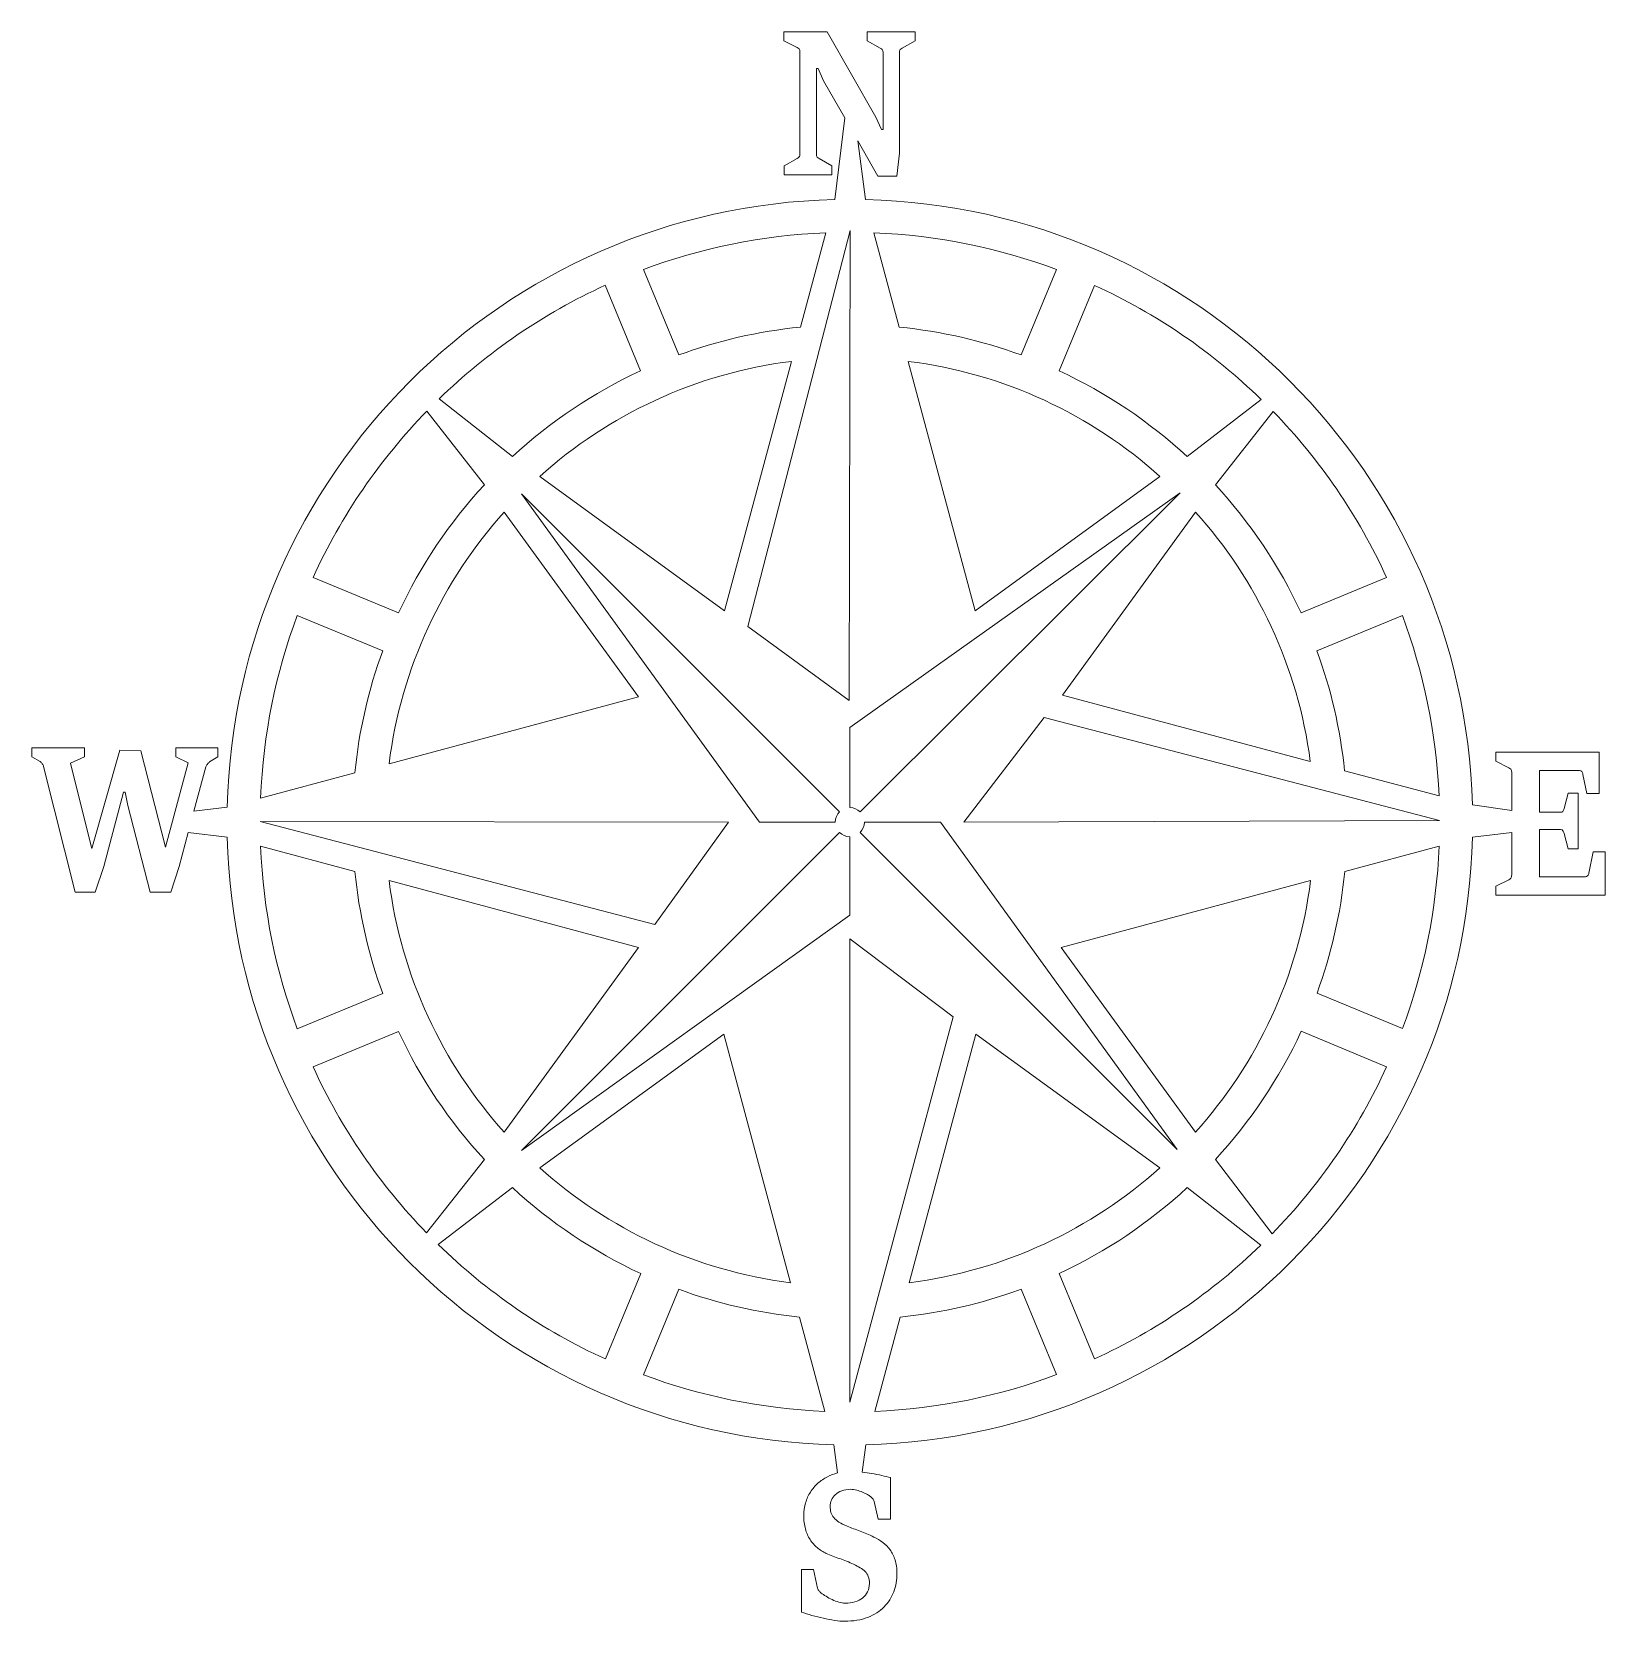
# Model space of a CAD drawing. Header units: centimetres. Extents: x -26 to 7.8, y -26.2 to 7.9.
import ezdxf

# ---------------------------------------------------------------- set-up
doc = ezdxf.new("R2010")
doc.units = ezdxf.units.CM
doc.header["$MEASUREMENT"] = 0
doc.layers.add('Plan 1', color=7, linetype='Continuous')

msp = doc.modelspace()

# ---------------------------------------------------------------- linework, layer by layer
at = {"layer": 'Plan 1', "color": 250, "lineweight": 18}
for points, knots in [([(-22.62942, -9.31519), (-22.62942, -9.31519), (-21.79087, -9.41702), (-21.79087, -9.41702), (-21.62183, -16.53518), (-15.88761, -22.27554), (-8.77196, -22.45464), (-8.77196, -22.45464), (-8.69403, -23.06061), (-8.69403, -23.06061), (-8.76925, -23.08049), (-8.84088, -23.10749), (-8.90927, -23.14241), (-8.98327, -23.18038), (-9.05151, -23.22701), (-9.11337, -23.28209), (-9.17538, -23.33707), (-9.229, -23.40001), (-9.27449, -23.4706), (-9.31998, -23.54122), (-9.35474, -23.61883), (-9.38012, -23.70343), (-9.40537, -23.78799), (-9.41801, -23.87872), (-9.41801, -23.9765), (-9.41801, -24.08209), (-9.40663, -24.17752), (-9.38325, -24.26287), (-9.35924, -24.3482), (-9.32638, -24.4242), (-9.28276, -24.49097), (-9.23973, -24.55696), (-9.18864, -24.61437), (-9.12989, -24.66317), (-9.07038, -24.71215), (-9.00539, -24.75325), (-8.93389, -24.78658), (-8.88777, -24.80837), (-8.841, -24.82774), (-8.79238, -24.8463), (-8.74436, -24.86423), (-8.69574, -24.8828), (-8.64702, -24.89987), (-8.59839, -24.9178), (-8.54913, -24.93636), (-8.49853, -24.95648), (-8.44864, -24.97597), (-8.39866, -24.99762), (-8.34815, -25.02171), (-8.2963, -25.04736), (-8.24955, -25.07143), (-8.2079, -25.09464), (-8.16554, -25.11794), (-8.13016, -25.14512), (-8.10043, -25.17535), (-8.07141, -25.20558), (-8.04866, -25.24134), (-8.0328, -25.28324), (-8.01641, -25.32514), (-8.00881, -25.37629), (-8.00881, -25.43687), (-8.00881, -25.50274), (-8.02144, -25.56183), (-8.0474, -25.61292), (-8.07329, -25.6642), (-8.1093, -25.70841), (-8.15605, -25.7449), (-8.20217, -25.78134), (-8.25779, -25.80926), (-8.32165, -25.82796), (-8.38478, -25.84733), (-8.45492, -25.85664), (-8.53076, -25.85664), (-8.57188, -25.85664), (-8.61737, -25.84886), (-8.66601, -25.8341), (-8.71465, -25.81939), (-8.76265, -25.80158), (-8.80878, -25.77902), (-8.85564, -25.75737), (-8.89977, -25.73403), (-8.94087, -25.70841), (-8.98202, -25.6828), (-9.01614, -25.66035), (-9.04262, -25.6409), (-9.04964, -25.63552), (-9.0565, -25.62844), (-9.06414, -25.62076), (-9.07176, -25.61292), (-9.07923, -25.60449), (-9.08627, -25.59512), (-9.09375, -25.58578), (-9.10073, -25.57655), (-9.10651, -25.56644), (-9.11212, -25.55707), (-9.11651, -25.5462), (-9.12039, -25.53465), (-9.12039, -25.53465), (-9.20625, -25.13501), (-9.20625, -25.13501), (-9.20625, -25.13501), (-9.46986, -25.13501), (-9.46986, -25.13501), (-9.46986, -25.13501), (-9.46986, -26.04824), (-9.46986, -26.04824), (-9.39965, -26.07078), (-9.32387, -26.09413), (-9.24238, -26.11728), (-9.16074, -26.14062), (-9.07862, -26.16074), (-8.99586, -26.17942), (-8.91315, -26.19803), (-8.83291, -26.21275), (-8.75449, -26.22517), (-8.67676, -26.23684), (-8.60662, -26.243), (-8.54466, -26.243), (-8.35389, -26.243), (-8.18765, -26.21586), (-8.04678, -26.16074), (-7.90519, -26.10574), (-7.78767, -26.03119), (-7.6948, -25.93726), (-7.60185, -25.84348), (-7.53235, -25.73479), (-7.48622, -25.61143), (-7.4401, -25.48803), (-7.41734, -25.35768), (-7.41734, -25.2211), (-7.41734, -25.10936), (-7.4306, -25.0116), (-7.45721, -24.92781), (-7.48371, -24.84399), (-7.51909, -24.77106), (-7.56458, -24.7098), (-7.61009, -24.64845), (-7.66255, -24.59577), (-7.72256, -24.55223), (-7.78195, -24.508), (-7.84519, -24.47007), (-7.91217, -24.43741), (-7.96582, -24.41102), (-8.01767, -24.38705), (-8.06631, -24.36683), (-8.11502, -24.34667), (-8.16303, -24.32722), (-8.21041, -24.30942), (-8.25715, -24.29235), (-8.30328, -24.27454), (-8.34879, -24.25739), (-8.39428, -24.24111), (-8.4404, -24.22251), (-8.48779, -24.20306), (-8.5579, -24.17433), (-8.61611, -24.14565), (-8.66288, -24.11618), (-8.70899, -24.08668), (-8.74626, -24.05415), (-8.77466, -24.01995), (-8.80249, -23.98507), (-8.82274, -23.94782), (-8.8341, -23.90742), (-8.84549, -23.86706), (-8.85113, -23.82286), (-8.85113, -23.77556), (-8.85113, -23.73137), (-8.84226, -23.68791), (-8.82399, -23.6436), (-8.80501, -23.60015), (-8.77787, -23.56054), (-8.74123, -23.52726), (-8.7039, -23.49314), (-8.65839, -23.4652), (-8.60277, -23.4442), (-8.54787, -23.4233), (-8.4834, -23.41243), (-8.41005, -23.41243), (-8.36903, -23.41243), (-8.32603, -23.41857), (-8.28242, -23.43024), (-8.23881, -23.44266), (-8.19715, -23.45662), (-8.1573, -23.47369), (-8.11816, -23.49071), (-8.08342, -23.5079), (-8.05304, -23.52491), (-8.02331, -23.54198), (-8.00191, -23.5552), (-7.98793, -23.56531), (-7.97405, -23.57618), (-7.95892, -23.59169), (-7.94244, -23.61026), (-7.92543, -23.62962), (-7.91405, -23.64986), (-7.90832, -23.67078), (-7.90832, -23.67078), (-7.82243, -24.05019), (-7.82243, -24.05019), (-7.82243, -24.05019), (-7.56019, -24.05019), (-7.56019, -24.05019), (-7.56019, -24.05019), (-7.56019, -23.16178), (-7.56019, -23.16178), (-7.61455, -23.14706), (-7.67582, -23.1323), (-7.74406, -23.11603), (-7.8123, -23.09964), (-7.88441, -23.08526), (-7.96017, -23.0717), (-8.02646, -23.05987), (-8.09357, -23.04974), (-8.16207, -23.04176), (-8.16207, -23.04176), (-8.08659, -22.45464), (-8.08659, -22.45464), (-0.97148, -22.27558), (4.76241, -16.53597), (4.9323, -9.41857), (4.9323, -9.41857), (5.77504, -9.31573), (5.77504, -9.31573), (5.77504, -9.31573), (5.77504, -10.22789), (5.77504, -10.22789), (5.77504, -10.25888), (5.76931, -10.28145), (5.75795, -10.29543), (5.74656, -10.30939), (5.73206, -10.32094), (5.71495, -10.32952), (5.71495, -10.32952), (5.4357, -10.46917), (5.4357, -10.46917), (5.4357, -10.46917), (5.4357, -10.66471), (5.4357, -10.66471), (5.4357, -10.66471), (7.78257, -10.66471), (7.78257, -10.66471), (7.78257, -10.66471), (7.78257, -9.73352), (7.78257, -9.73352), (7.78257, -9.73352), (7.52094, -9.73352), (7.52094, -9.73352), (7.52094, -9.73352), (7.4331, -10.18675), (7.4331, -10.18675), (7.42807, -10.21084), (7.4192, -10.23018), (7.40532, -10.2457), (7.39144, -10.26121), (7.37684, -10.26899), (7.36045, -10.26899), (7.36045, -10.26899), (6.36964, -10.26899), (6.36964, -10.26899), (6.36964, -10.26899), (6.36964, -9.25405), (6.36964, -9.25405), (6.36964, -9.25405), (6.82462, -9.25405), (6.82462, -9.25405), (6.84861, -9.25405), (6.86564, -9.26183), (6.87513, -9.27734), (6.88524, -9.29286), (6.89286, -9.31222), (6.89851, -9.33631), (6.89851, -9.33631), (6.98509, -9.6637), (6.98509, -9.6637), (6.98509, -9.6637), (7.20185, -9.6637), (7.20185, -9.6637), (7.20185, -9.6637), (7.20185, -8.47191), (7.20185, -8.47191), (7.20185, -8.47191), (6.98509, -8.47191), (6.98509, -8.47191), (6.98509, -8.47191), (6.89851, -8.80172), (6.89851, -8.80172), (6.89035, -8.83119), (6.88211, -8.85131), (6.87388, -8.86374), (6.865, -8.8754), (6.84861, -8.88155), (6.82462, -8.88155), (6.82462, -8.88155), (6.36964, -8.88155), (6.36964, -8.88155), (6.36964, -8.88155), (6.36964, -7.98779), (6.36964, -7.98779), (6.36964, -7.98779), (7.23158, -7.98779), (7.23158, -7.98779), (7.25047, -7.98779), (7.26632, -7.99469), (7.27894, -8.00789), (7.29095, -8.02108), (7.29982, -8.04124), (7.30547, -8.06838), (7.30547, -8.06838), (7.39144, -8.4765), (7.39144, -8.4765), (7.39144, -8.4765), (7.65494, -8.4765), (7.65494, -8.4765), (7.65494, -8.4765), (7.65494, -7.59194), (7.65494, -7.59194), (7.65494, -7.59194), (5.4357, -7.59194), (5.4357, -7.59194), (5.4357, -7.59194), (5.4357, -7.78749), (5.4357, -7.78749), (5.4357, -7.78749), (5.71495, -7.92715), (5.71495, -7.92715), (5.7308, -7.93423), (5.74468, -7.94498), (5.75669, -7.95818), (5.7687, -7.9714), (5.77504, -7.99238), (5.77504, -8.02108), (5.77504, -8.02108), (5.77504, -8.84128), (5.77504, -8.84128), (5.77504, -8.84128), (4.93122, -8.72444), (4.93122, -8.72444), (4.7387, -1.62092), (-0.98298, 4.09901), (-8.09231, 4.26782), (-8.09231, 4.26782), (-8.25859, 5.52711), (-8.25859, 5.52711), (-8.25859, 5.52711), (-7.82883, 4.77198), (-7.82883, 4.77198), (-7.82883, 4.77198), (-7.41998, 4.77198), (-7.41998, 4.77198), (-7.41998, 4.77198), (-7.36687, 5.26007), (-7.36687, 5.26007), (-7.36687, 5.26007), (-7.36687, 7.42648), (-7.36687, 7.42648), (-7.36687, 7.45442), (-7.35989, 7.47466), (-7.34663, 7.48712), (-7.33339, 7.49867), (-7.31949, 7.50954), (-7.30435, 7.51811), (-7.30435, 7.51811), (-7.02689, 7.67253), (-7.02689, 7.67253), (-7.02689, 7.67253), (-7.02689, 7.86808), (-7.02689, 7.86808), (-7.02689, 7.86808), (-8.05434, 7.86808), (-8.05434, 7.86808), (-8.05434, 7.86808), (-8.05434, 7.67253), (-8.05434, 7.67253), (-8.05434, 7.67253), (-7.77822, 7.51811), (-7.77822, 7.51811), (-7.75923, 7.50645), (-7.74348, 7.49556), (-7.73211, 7.48469), (-7.72073, 7.47466), (-7.71508, 7.45521), (-7.71508, 7.42648), (-7.71508, 7.42648), (-7.71508, 5.7676), (-7.71508, 5.7676), (-7.71508, 5.7676), (-7.7511, 5.7676), (-7.7511, 5.7676), (-7.7511, 5.7676), (-7.87496, 6.03451), (-7.87496, 6.03451), (-7.87496, 6.03451), (-8.91439, 7.86808), (-8.91439, 7.86808), (-8.91439, 7.86808), (-9.84835, 7.86808), (-9.84835, 7.86808), (-9.84835, 7.86808), (-9.84835, 7.67253), (-9.84835, 7.67253), (-9.84835, 7.67253), (-9.56022, 7.53287), (-9.56022, 7.53287), (-9.54437, 7.52579), (-9.53049, 7.51506), (-9.51848, 7.50184), (-9.5065, 7.48862), (-9.50014, 7.46764), (-9.50014, 7.43894), (-9.50014, 7.43894), (-9.50014, 5.24535), (-9.50014, 5.24535), (-9.50014, 5.21432), (-9.50586, 5.19252), (-9.51723, 5.18098), (-9.52861, 5.16857), (-9.54311, 5.15768), (-9.56022, 5.14757), (-9.56022, 5.14757), (-9.83947, 4.99085), (-9.83947, 4.99085), (-9.83947, 4.99085), (-9.83947, 4.79531), (-9.83947, 4.79531), (-9.83947, 4.79531), (-8.81267, 4.79531), (-8.81267, 4.79531), (-8.81267, 4.79531), (-8.81267, 4.99085), (-8.81267, 4.99085), (-8.81267, 4.99085), (-9.08627, 5.14757), (-9.08627, 5.14757), (-9.10015, 5.15615), (-9.11403, 5.16702), (-9.12737, 5.17936), (-9.14, 5.19176), (-9.1469, 5.21432), (-9.1469, 5.24535), (-9.1469, 5.24535), (-9.1469, 7.0804), (-9.1469, 7.0804), (-9.1469, 7.0804), (-9.1109, 7.0804), (-9.1109, 7.0804), (-9.1109, 7.0804), (-8.99151, 6.81503), (-8.99151, 6.81503), (-8.99151, 6.81503), (-8.53993, 6.02146), (-8.53993, 6.02146), (-8.53993, 6.02146), (-8.75286, 4.26816), (-8.75286, 4.26816), (-15.87734, 4.09893), (-21.62163, -1.64533), (-21.79087, -8.76985), (-21.79087, -8.76985), (-22.5059, -8.85666), (-22.5059, -8.85666), (-22.5059, -8.85666), (-22.25047, -7.90858), (-22.25047, -7.90858), (-22.24483, -7.8876), (-22.23344, -7.86748), (-22.21769, -7.84724), (-22.20122, -7.82788), (-22.18544, -7.81316), (-22.16959, -7.80305), (-22.16959, -7.80305), (-21.99208, -7.69281), (-21.99208, -7.69281), (-21.99208, -7.69281), (-21.99208, -7.49727), (-21.99208, -7.49727), (-21.99208, -7.49727), (-22.89128, -7.49727), (-22.89128, -7.49727), (-22.89128, -7.49727), (-22.89128, -7.69281), (-22.89128, -7.69281), (-22.89128, -7.69281), (-22.63315, -7.82307), (-22.63315, -7.82307), (-22.63315, -7.82307), (-23.1183, -9.62886), (-23.1183, -9.62886), (-23.1183, -9.62886), (-23.64265, -7.5625), (-23.64265, -7.5625), (-23.64265, -7.5625), (-24.09867, -7.54904), (-24.09867, -7.54904), (-24.09867, -7.54904), (-24.70062, -9.65684), (-24.70062, -9.65684), (-24.70062, -9.65684), (-24.75983, -9.41233), (-24.75983, -9.41233), (-24.75983, -9.41233), (-25.1522, -7.83019), (-25.1522, -7.83019), (-25.1522, -7.83019), (-24.85773, -7.69281), (-24.85773, -7.69281), (-24.85773, -7.69281), (-24.85773, -7.49727), (-24.85773, -7.49727), (-24.85773, -7.49727), (-25.98638, -7.49727), (-25.98638, -7.49727), (-25.98638, -7.49727), (-25.98638, -7.69281), (-25.98638, -7.69281), (-25.98638, -7.69281), (-25.80565, -7.79443), (-25.80565, -7.79443), (-25.78602, -7.8061), (-25.77089, -7.82161), (-25.76014, -7.8411), (-25.74939, -7.86042), (-25.7399, -7.88064), (-25.73166, -7.90001), (-25.73166, -7.90001), (-25.05745, -10.59798), (-25.05745, -10.59798), (-25.05745, -10.59798), (-24.62335, -10.59798), (-24.62335, -10.59798), (-24.62335, -10.59798), (-24.44074, -10.04544), (-24.44074, -10.04544), (-24.44074, -10.04544), (-24.01674, -8.45408), (-24.01674, -8.45408), (-24.01674, -8.45408), (-23.98262, -8.45408), (-23.98262, -8.45408), (-23.98262, -8.45408), (-23.92575, -8.73958), (-23.92575, -8.73958), (-23.92575, -8.73958), (-23.44288, -10.59798), (-23.44288, -10.59798), (-23.44288, -10.59798), (-23.00377, -10.59798), (-23.00377, -10.59798), (-23.00377, -10.59798), (-22.82617, -10.04544), (-22.82617, -10.04544), (-22.82617, -10.04544), (-22.62942, -9.31519), (-22.62942, -9.31519)], [0, 0, 0, 0, 0.00543478, 0.00543478, 0.00543478, 0.01086957, 0.01086957, 0.01086957, 0.01630435, 0.01630435, 0.01630435, 0.02173913, 0.02173913, 0.02173913, 0.02717391, 0.02717391, 0.02717391, 0.0326087, 0.0326087, 0.0326087, 0.03804348, 0.03804348, 0.03804348, 0.04347826, 0.04347826, 0.04347826, 0.04891304, 0.04891304, 0.04891304, 0.05434783, 0.05434783, 0.05434783, 0.05978261, 0.05978261, 0.05978261, 0.06521739, 0.06521739, 0.06521739, 0.07065217, 0.07065217, 0.07065217, 0.07608696, 0.07608696, 0.07608696, 0.08152174, 0.08152174, 0.08152174, 0.08695652, 0.08695652, 0.08695652, 0.0923913, 0.0923913, 0.0923913, 0.09782609, 0.09782609, 0.09782609, 0.10326087, 0.10326087, 0.10326087, 0.10869565, 0.10869565, 0.10869565, 0.11413043, 0.11413043, 0.11413043, 0.11956522, 0.11956522, 0.11956522, 0.125, 0.125, 0.125, 0.13043478, 0.13043478, 0.13043478, 0.13586957, 0.13586957, 0.13586957, 0.14130435, 0.14130435, 0.14130435, 0.14673913, 0.14673913, 0.14673913, 0.15217391, 0.15217391, 0.15217391, 0.1576087, 0.1576087, 0.1576087, 0.16304348, 0.16304348, 0.16304348, 0.16847826, 0.16847826, 0.16847826, 0.17391304, 0.17391304, 0.17391304, 0.17934783, 0.17934783, 0.17934783, 0.18478261, 0.18478261, 0.18478261, 0.19021739, 0.19021739, 0.19021739, 0.19565217, 0.19565217, 0.19565217, 0.20108696, 0.20108696, 0.20108696, 0.20652174, 0.20652174, 0.20652174, 0.21195652, 0.21195652, 0.21195652, 0.2173913, 0.2173913, 0.2173913, 0.22282609, 0.22282609, 0.22282609, 0.22826087, 0.22826087, 0.22826087, 0.23369565, 0.23369565, 0.23369565, 0.23913043, 0.23913043, 0.23913043, 0.24456522, 0.24456522, 0.24456522, 0.25, 0.25, 0.25, 0.25543478, 0.25543478, 0.25543478, 0.26086957, 0.26086957, 0.26086957, 0.26630435, 0.26630435, 0.26630435, 0.27173913, 0.27173913, 0.27173913, 0.27717391, 0.27717391, 0.27717391, 0.2826087, 0.2826087, 0.2826087, 0.28804348, 0.28804348, 0.28804348, 0.29347826, 0.29347826, 0.29347826, 0.29891304, 0.29891304, 0.29891304, 0.30434783, 0.30434783, 0.30434783, 0.30978261, 0.30978261, 0.30978261, 0.31521739, 0.31521739, 0.31521739, 0.32065217, 0.32065217, 0.32065217, 0.32608696, 0.32608696, 0.32608696, 0.33152174, 0.33152174, 0.33152174, 0.33695652, 0.33695652, 0.33695652, 0.3423913, 0.3423913, 0.3423913, 0.34782609, 0.34782609, 0.34782609, 0.35326087, 0.35326087, 0.35326087, 0.35869565, 0.35869565, 0.35869565, 0.36413043, 0.36413043, 0.36413043, 0.36956522, 0.36956522, 0.36956522, 0.375, 0.375, 0.375, 0.38043478, 0.38043478, 0.38043478, 0.38586957, 0.38586957, 0.38586957, 0.39130435, 0.39130435, 0.39130435, 0.39673913, 0.39673913, 0.39673913, 0.40217391, 0.40217391, 0.40217391, 0.4076087, 0.4076087, 0.4076087, 0.41304348, 0.41304348, 0.41304348, 0.41847826, 0.41847826, 0.41847826, 0.42391304, 0.42391304, 0.42391304, 0.42934783, 0.42934783, 0.42934783, 0.43478261, 0.43478261, 0.43478261, 0.44021739, 0.44021739, 0.44021739, 0.44565217, 0.44565217, 0.44565217, 0.45108696, 0.45108696, 0.45108696, 0.45652174, 0.45652174, 0.45652174, 0.46195652, 0.46195652, 0.46195652, 0.4673913, 0.4673913, 0.4673913, 0.47282609, 0.47282609, 0.47282609, 0.47826087, 0.47826087, 0.47826087, 0.48369565, 0.48369565, 0.48369565, 0.48913043, 0.48913043, 0.48913043, 0.49456522, 0.49456522, 0.49456522, 0.5, 0.5, 0.5, 0.50543478, 0.50543478, 0.50543478, 0.51086957, 0.51086957, 0.51086957, 0.51630435, 0.51630435, 0.51630435, 0.52173913, 0.52173913, 0.52173913, 0.52717391, 0.52717391, 0.52717391, 0.5326087, 0.5326087, 0.5326087, 0.53804348, 0.53804348, 0.53804348, 0.54347826, 0.54347826, 0.54347826, 0.54891304, 0.54891304, 0.54891304, 0.55434783, 0.55434783, 0.55434783, 0.55978261, 0.55978261, 0.55978261, 0.56521739, 0.56521739, 0.56521739, 0.57065217, 0.57065217, 0.57065217, 0.57608696, 0.57608696, 0.57608696, 0.58152174, 0.58152174, 0.58152174, 0.58695652, 0.58695652, 0.58695652, 0.5923913, 0.5923913, 0.5923913, 0.59782609, 0.59782609, 0.59782609, 0.60326087, 0.60326087, 0.60326087, 0.60869565, 0.60869565, 0.60869565, 0.61413043, 0.61413043, 0.61413043, 0.61956522, 0.61956522, 0.61956522, 0.625, 0.625, 0.625, 0.63043478, 0.63043478, 0.63043478, 0.63586957, 0.63586957, 0.63586957, 0.64130435, 0.64130435, 0.64130435, 0.64673913, 0.64673913, 0.64673913, 0.65217391, 0.65217391, 0.65217391, 0.6576087, 0.6576087, 0.6576087, 0.66304348, 0.66304348, 0.66304348, 0.66847826, 0.66847826, 0.66847826, 0.67391304, 0.67391304, 0.67391304, 0.67934783, 0.67934783, 0.67934783, 0.68478261, 0.68478261, 0.68478261, 0.69021739, 0.69021739, 0.69021739, 0.69565217, 0.69565217, 0.69565217, 0.70108696, 0.70108696, 0.70108696, 0.70652174, 0.70652174, 0.70652174, 0.71195652, 0.71195652, 0.71195652, 0.7173913, 0.7173913, 0.7173913, 0.72282609, 0.72282609, 0.72282609, 0.72826087, 0.72826087, 0.72826087, 0.73369565, 0.73369565, 0.73369565, 0.73913043, 0.73913043, 0.73913043, 0.74456522, 0.74456522, 0.74456522, 0.75, 0.75, 0.75, 0.75543478, 0.75543478, 0.75543478, 0.76086957, 0.76086957, 0.76086957, 0.76630435, 0.76630435, 0.76630435, 0.77173913, 0.77173913, 0.77173913, 0.77717391, 0.77717391, 0.77717391, 0.7826087, 0.7826087, 0.7826087, 0.78804348, 0.78804348, 0.78804348, 0.79347826, 0.79347826, 0.79347826, 0.79891304, 0.79891304, 0.79891304, 0.80434783, 0.80434783, 0.80434783, 0.80978261, 0.80978261, 0.80978261, 0.81521739, 0.81521739, 0.81521739, 0.82065217, 0.82065217, 0.82065217, 0.82608696, 0.82608696, 0.82608696, 0.83152174, 0.83152174, 0.83152174, 0.83695652, 0.83695652, 0.83695652, 0.8423913, 0.8423913, 0.8423913, 0.84782609, 0.84782609, 0.84782609, 0.85326087, 0.85326087, 0.85326087, 0.85869565, 0.85869565, 0.85869565, 0.86413043, 0.86413043, 0.86413043, 0.86956522, 0.86956522, 0.86956522, 0.875, 0.875, 0.875, 0.88043478, 0.88043478, 0.88043478, 0.88586957, 0.88586957, 0.88586957, 0.89130435, 0.89130435, 0.89130435, 0.89673913, 0.89673913, 0.89673913, 0.90217391, 0.90217391, 0.90217391, 0.9076087, 0.9076087, 0.9076087, 0.91304348, 0.91304348, 0.91304348, 0.91847826, 0.91847826, 0.91847826, 0.92391304, 0.92391304, 0.92391304, 0.92934783, 0.92934783, 0.92934783, 0.93478261, 0.93478261, 0.93478261, 0.94021739, 0.94021739, 0.94021739, 0.94565217, 0.94565217, 0.94565217, 0.95108696, 0.95108696, 0.95108696, 0.95652174, 0.95652174, 0.95652174, 0.96195652, 0.96195652, 0.96195652, 0.9673913, 0.9673913, 0.9673913, 0.97282609, 0.97282609, 0.97282609, 0.97826087, 0.97826087, 0.97826087, 0.98369565, 0.98369565, 0.98369565, 0.98913043, 0.98913043, 0.98913043, 0.99456522, 0.99456522, 0.99456522, 1, 1, 1, 1]), ([(-9.48667, 1.5295), (-10.39664, 1.44002), (-11.2731, 1.23625), (-12.10145, 0.93277), (-12.10145, 0.93277), (-12.86097, 2.76642), (-12.86097, 2.76642), (-11.63436, 3.22498), (-10.31745, 3.49868), (-8.9443, 3.55363), (-8.9443, 3.55363), (-9.48667, 1.5295), (-9.48667, 1.5295)], [0, 0, 0, 0, 0.25, 0.25, 0.25, 0.5, 0.5, 0.5, 0.75, 0.75, 0.75, 1, 1, 1, 1]), ([(-8.44311, -6.48688), (-8.44311, -6.48688), (-10.62183, -4.89554), (-10.62183, -4.89554), (-10.62183, -4.89554), (-8.4192, 3.60418), (-8.4192, 3.60418), (-8.4192, 3.60418), (-8.44311, -6.48688), (-8.44311, -6.48688)], [0, 0, 0, 0, 0.33333333, 0.33333333, 0.33333333, 0.66666667, 0.66666667, 0.66666667, 1, 1, 1, 1]), ([(-7.37189, 1.5295), (-7.37189, 1.5295), (-7.91427, 3.55363), (-7.91427, 3.55363), (-6.53994, 3.49864), (-5.22204, 3.22444), (-3.99449, 2.76525), (-3.99449, 2.76525), (-4.75397, 0.93165), (-4.75397, 0.93165), (-5.58321, 1.23573), (-6.46077, 1.43994), (-7.37189, 1.5295)], [0, 0, 0, 0, 0.25, 0.25, 0.25, 0.5, 0.5, 0.5, 0.75, 0.75, 0.75, 1, 1, 1, 1]), ([(-15.66904, -1.249), (-15.66904, -1.249), (-17.24668, -0.01259), (-17.24668, -0.01259), (-16.21245, 0.99186), (-15.00712, 1.82122), (-13.67866, 2.42745), (-13.67866, 2.42745), (-12.91914, 0.59385), (-12.91914, 0.59385), (-13.93191, 0.12369), (-14.85859, -0.50068), (-15.66904, -1.249)], [0, 0, 0, 0, 0.25, 0.25, 0.25, 0.5, 0.5, 0.5, 0.75, 0.75, 0.75, 1, 1, 1, 1]), ([(-1.18949, -1.24903), (-1.99914, -0.50142), (-2.92481, 0.12244), (-3.9364, 0.59248), (-3.9364, 0.59248), (-3.17692, 2.42607), (-3.17692, 2.42607), (-1.84617, 1.81835), (-0.63904, 0.98675), (0.39626, -0.02045), (0.39626, -0.02045), (-1.18949, -1.24903), (-1.18949, -1.24903)], [0, 0, 0, 0, 0.25, 0.25, 0.25, 0.5, 0.5, 0.5, 0.75, 0.75, 0.75, 1, 1, 1, 1]), ([(-11.11728, -4.55602), (-11.11728, -4.55602), (-15.08406, -1.67399), (-15.08406, -1.67399), (-13.61267, -0.35331), (-11.74606, 0.53598), (-9.6835, 0.79499), (-9.6835, 0.79499), (-11.11728, -4.55602), (-11.11728, -4.55602)], [0, 0, 0, 0, 0.33333333, 0.33333333, 0.33333333, 0.66666667, 0.66666667, 0.66666667, 1, 1, 1, 1]), ([(-5.74123, -4.55606), (-5.74123, -4.55606), (-7.17506, 0.79499), (-7.17506, 0.79499), (-5.11239, 0.53606), (-3.24584, -0.35335), (-1.77441, -1.67402), (-1.77441, -1.67402), (-5.74123, -4.55606), (-5.74123, -4.55606)], [0, 0, 0, 0, 0.33333333, 0.33333333, 0.33333333, 0.66666667, 0.66666667, 0.66666667, 1, 1, 1, 1]), ([(-18.1158, -4.60201), (-18.1158, -4.60201), (-19.94943, -3.84253), (-19.94943, -3.84253), (-19.34229, -2.51266), (-18.51164, -1.30619), (-17.50553, -0.2713), (-17.50553, -0.2713), (-16.27367, -1.85363), (-16.27367, -1.85363), (-17.02161, -2.66366), (-17.64574, -3.58984), (-18.1158, -4.60201)], [0, 0, 0, 0, 0.25, 0.25, 0.25, 0.5, 0.5, 0.5, 0.75, 0.75, 0.75, 1, 1, 1, 1]), ([(-0.58484, -1.85367), (-0.58484, -1.85367), (0.65354, -0.27805), (0.65354, -0.27805), (1.65672, -1.31151), (2.48516, -2.51567), (3.09096, -3.84267), (3.09096, -3.84267), (1.25741, -4.60219), (1.25741, -4.60219), (0.78731, -3.59), (0.1631, -2.66374), (-0.58484, -1.85367)], [0, 0, 0, 0, 0.25, 0.25, 0.25, 0.5, 0.5, 0.5, 0.75, 0.75, 0.75, 1, 1, 1, 1]), ([(-10.36651, -9.09347), (-10.36651, -9.09347), (-15.47588, -2.04545), (-15.47588, -2.04545), (-15.47588, -2.04545), (-8.65004, -8.87267), (-8.65004, -8.87267), (-8.70653, -8.92917), (-8.74149, -9.00724), (-8.74149, -9.09347), (-8.74149, -9.09347), (-10.36651, -9.09347), (-10.36651, -9.09347)], [0, 0, 0, 0, 0.25, 0.25, 0.25, 0.5, 0.5, 0.5, 0.75, 0.75, 0.75, 1, 1, 1, 1]), ([(-8.42923, -8.78124), (-8.42923, -8.78124), (-8.42923, -7.06592), (-8.42923, -7.06592), (-8.42923, -7.06592), (-1.34115, -2.02415), (-1.34115, -2.02415), (-1.34115, -2.02415), (-8.20843, -8.87267), (-8.20843, -8.87267), (-8.26493, -8.81623), (-8.343, -8.78124), (-8.42923, -8.78124)], [0, 0, 0, 0, 0.25, 0.25, 0.25, 0.5, 0.5, 0.5, 0.75, 0.75, 0.75, 1, 1, 1, 1]), ([(-18.31766, -7.8392), (-18.05869, -5.77657), (-17.16932, -3.91003), (-15.84868, -2.43857), (-15.84868, -2.43857), (-12.9666, -6.40543), (-12.9666, -6.40543), (-12.9666, -6.40543), (-18.31766, -7.8392), (-18.31766, -7.8392)], [0, 0, 0, 0, 0.33333333, 0.33333333, 0.33333333, 0.66666667, 0.66666667, 0.66666667, 1, 1, 1, 1]), ([(1.4532, -7.79254), (1.4532, -7.79254), (-3.86445, -6.36766), (-3.86445, -6.36766), (-3.86445, -6.36766), (-1.00983, -2.43861), (-1.00983, -2.43861), (0.30084, -3.89891), (1.18674, -5.74847), (1.4532, -7.79254)], [0, 0, 0, 0, 0.33333333, 0.33333333, 0.33333333, 0.66666667, 0.66666667, 0.66666667, 1, 1, 1, 1]), ([(-21.07629, -8.57836), (-21.02133, -7.20464), (-20.7474, -5.88723), (-20.28849, -4.66014), (-20.28849, -4.66014), (-18.4549, -5.41962), (-18.4549, -5.41962), (-18.75866, -6.24845), (-18.96265, -7.12543), (-19.05217, -8.03599), (-19.05217, -8.03599), (-21.07629, -8.57836), (-21.07629, -8.57836)], [0, 0, 0, 0, 0.25, 0.25, 0.25, 0.5, 0.5, 0.5, 0.75, 0.75, 0.75, 1, 1, 1, 1]), ([(4.21589, -8.5328), (4.21589, -8.5328), (2.18905, -7.98967), (2.18905, -7.98967), (2.09722, -7.09573), (1.89509, -6.23449), (1.59647, -5.4198), (1.59647, -5.4198), (3.43002, -4.6603), (3.43002, -4.6603), (3.88381, -5.87377), (4.15676, -7.17556), (4.21589, -8.5328)], [0, 0, 0, 0, 0.25, 0.25, 0.25, 0.5, 0.5, 0.5, 0.75, 0.75, 0.75, 1, 1, 1, 1]), ([(-5.98096, -9.09347), (-5.98096, -9.09347), (-4.25551, -6.84927), (-4.25551, -6.84927), (-4.25551, -6.84927), (4.22325, -9.05957), (4.22325, -9.05957), (4.22325, -9.05957), (-5.98096, -9.09347), (-5.98096, -9.09347)], [0, 0, 0, 0, 0.33333333, 0.33333333, 0.33333333, 0.66666667, 0.66666667, 0.66666667, 1, 1, 1, 1]), ([(-12.61325, -11.28976), (-12.61325, -11.28976), (-21.08293, -9.08085), (-21.08293, -9.08085), (-21.08293, -9.08085), (-11.03473, -9.09347), (-11.03473, -9.09347), (-11.03473, -9.09347), (-12.61325, -11.28976), (-12.61325, -11.28976)], [0, 0, 0, 0, 0.33333333, 0.33333333, 0.33333333, 0.66666667, 0.66666667, 0.66666667, 1, 1, 1, 1]), ([(-1.40508, -16.11625), (-1.40508, -16.11625), (-8.20843, -9.31427), (-8.20843, -9.31427), (-8.15196, -9.25778), (-8.11694, -9.1797), (-8.11694, -9.09347), (-8.11694, -9.09347), (-6.4847, -9.09347), (-6.4847, -9.09347), (-6.4847, -9.09347), (-1.40508, -16.11625), (-1.40508, -16.11625)], [0, 0, 0, 0, 0.25, 0.25, 0.25, 0.5, 0.5, 0.5, 0.75, 0.75, 0.75, 1, 1, 1, 1]), ([(-15.47588, -16.13759), (-15.47588, -16.13759), (-8.65004, -9.31427), (-8.65004, -9.31427), (-8.59354, -9.37077), (-8.51547, -9.40573), (-8.42923, -9.40573), (-8.42923, -9.40573), (-8.42923, -11.09358), (-8.42923, -11.09358), (-8.42923, -11.09358), (-15.47588, -16.13759), (-15.47588, -16.13759)], [0, 0, 0, 0, 0.25, 0.25, 0.25, 0.5, 0.5, 0.5, 0.75, 0.75, 0.75, 1, 1, 1, 1]), ([(-21.07629, -9.6085), (-21.07629, -9.6085), (-19.05221, -10.15087), (-19.05221, -10.15087), (-18.96259, -11.06213), (-18.7584, -11.93985), (-18.45422, -12.76921), (-18.45422, -12.76921), (-20.28778, -13.52864), (-20.28778, -13.52864), (-20.74715, -12.30103), (-21.02129, -10.98294), (-21.07629, -9.6085)], [0, 0, 0, 0, 0.25, 0.25, 0.25, 0.5, 0.5, 0.5, 0.75, 0.75, 0.75, 1, 1, 1, 1]), ([(2.19356, -10.15241), (2.19356, -10.15241), (4.21776, -9.61004), (4.21776, -9.61004), (4.1627, -10.98249), (3.88905, -12.29872), (3.43072, -13.52475), (3.43072, -13.52475), (1.59713, -12.76527), (1.59713, -12.76527), (1.90035, -11.93754), (2.10404, -11.06172), (2.19356, -10.15241)], [0, 0, 0, 0, 0.25, 0.25, 0.25, 0.5, 0.5, 0.5, 0.75, 0.75, 0.75, 1, 1, 1, 1]), ([(-15.84868, -15.74825), (-17.16936, -14.27683), (-18.05869, -12.41025), (-18.31766, -10.34766), (-18.31766, -10.34766), (-12.96664, -11.78149), (-12.96664, -11.78149), (-12.96664, -11.78149), (-15.84868, -15.74825), (-15.84868, -15.74825)], [0, 0, 0, 0, 0.33333333, 0.33333333, 0.33333333, 0.66666667, 0.66666667, 0.66666667, 1, 1, 1, 1]), ([(-1.00979, -15.74829), (-1.00979, -15.74829), (-3.89091, -11.78279), (-3.89091, -11.78279), (-3.89091, -11.78279), (1.45897, -10.34924), (1.45897, -10.34924), (1.19974, -12.41125), (0.31055, -14.27725), (-1.00979, -15.74829)], [0, 0, 0, 0, 0.33333333, 0.33333333, 0.33333333, 0.66666667, 0.66666667, 0.66666667, 1, 1, 1, 1]), ([(-8.42923, -21.545), (-8.42923, -21.545), (-8.42923, -11.59802), (-8.42923, -11.59802), (-8.42923, -11.59802), (-6.21293, -13.27369), (-6.21293, -13.27369), (-6.21293, -13.27369), (-8.42923, -21.545), (-8.42923, -21.545)], [0, 0, 0, 0, 0.33333333, 0.33333333, 0.33333333, 0.66666667, 0.66666667, 0.66666667, 1, 1, 1, 1]), ([(-19.9486, -14.34625), (-19.9486, -14.34625), (-18.11504, -13.58677), (-18.11504, -13.58677), (-17.64506, -14.5982), (-17.02123, -15.52374), (-16.27371, -16.33328), (-16.27371, -16.33328), (-17.51301, -17.90794), (-17.51301, -17.90794), (-18.51528, -16.87523), (-19.34309, -15.67211), (-19.9486, -14.34625)], [0, 0, 0, 0, 0.25, 0.25, 0.25, 0.5, 0.5, 0.5, 0.75, 0.75, 0.75, 1, 1, 1, 1]), ([(-15.0841, -16.51288), (-15.0841, -16.51288), (-11.13317, -13.64235), (-11.13317, -13.64235), (-11.13317, -13.64235), (-9.70311, -18.97942), (-9.70311, -18.97942), (-11.75796, -18.71728), (-13.6174, -17.82937), (-15.0841, -16.51288)], [0, 0, 0, 0, 0.33333333, 0.33333333, 0.33333333, 0.66666667, 0.66666667, 0.66666667, 1, 1, 1, 1]), ([(-7.1554, -18.97948), (-7.1554, -18.97948), (-5.7253, -13.64235), (-5.7253, -13.64235), (-5.7253, -13.64235), (-1.77437, -16.51288), (-1.77437, -16.51288), (-3.24115, -17.82941), (-5.10055, -18.71736), (-7.1554, -18.97948)], [0, 0, 0, 0, 0.33333333, 0.33333333, 0.33333333, 0.66666667, 0.66666667, 0.66666667, 1, 1, 1, 1]), ([(0.63491, -17.92806), (0.63491, -17.92806), (-0.5848, -16.33328), (-0.5848, -16.33328), (0.16364, -15.52271), (0.78805, -14.59587), (1.25825, -13.58296), (1.25825, -13.58296), (3.0918, -14.34244), (3.0918, -14.34244), (2.48215, -15.67838), (1.64694, -16.88987), (0.63491, -17.92806)], [0, 0, 0, 0, 0.25, 0.25, 0.25, 0.5, 0.5, 0.5, 0.75, 0.75, 0.75, 1, 1, 1, 1]), ([(-17.26155, -18.15989), (-17.26155, -18.15989), (-15.66912, -16.93791), (-15.66912, -16.93791), (-14.85821, -17.68674), (-13.93083, -18.31139), (-12.91735, -18.78167), (-12.91735, -18.78167), (-13.67683, -20.61519), (-13.67683, -20.61519), (-15.01238, -20.00595), (-16.22354, -19.17129), (-17.26155, -18.15989)], [0, 0, 0, 0, 0.25, 0.25, 0.25, 0.5, 0.5, 0.5, 0.75, 0.75, 0.75, 1, 1, 1, 1]), ([(-3.93452, -18.77862), (-2.92363, -18.30868), (-1.99855, -17.68507), (-1.18939, -16.93787), (-1.18939, -16.93787), (0.3889, -18.17361), (0.3889, -18.17361), (-0.64427, -19.17719), (-1.84822, -20.00595), (-3.17504, -20.61218), (-3.17504, -20.61218), (-3.93452, -18.77862), (-3.93452, -18.77862)], [0, 0, 0, 0, 0.25, 0.25, 0.25, 0.5, 0.5, 0.5, 0.75, 0.75, 0.75, 1, 1, 1, 1]), ([(-12.09957, -19.12043), (-11.27769, -19.42136), (-10.40849, -19.62418), (-9.5062, -19.71453), (-9.5062, -19.71453), (-8.96353, -21.73979), (-8.96353, -21.73979), (-10.32904, -21.68308), (-11.63867, -21.40997), (-12.85905, -20.95405), (-12.85905, -20.95405), (-12.09957, -19.12043), (-12.09957, -19.12043)], [0, 0, 0, 0, 0.25, 0.25, 0.25, 0.5, 0.5, 0.5, 0.75, 0.75, 0.75, 1, 1, 1, 1]), ([(-7.89502, -21.73979), (-7.89502, -21.73979), (-7.35237, -19.71457), (-7.35237, -19.71457), (-6.44753, -19.62396), (-5.57593, -19.42031), (-4.75206, -19.11798), (-4.75206, -19.11798), (-3.99261, -20.95149), (-3.99261, -20.95149), (-5.21492, -21.40901), (-6.52694, -21.683), (-7.89502, -21.73979)], [0, 0, 0, 0, 0.25, 0.25, 0.25, 0.5, 0.5, 0.5, 0.75, 0.75, 0.75, 1, 1, 1, 1])]:
    msp.add_open_spline(points, degree=3, knots=knots, dxfattribs=at)

doc.saveas('drawing.dxf')
